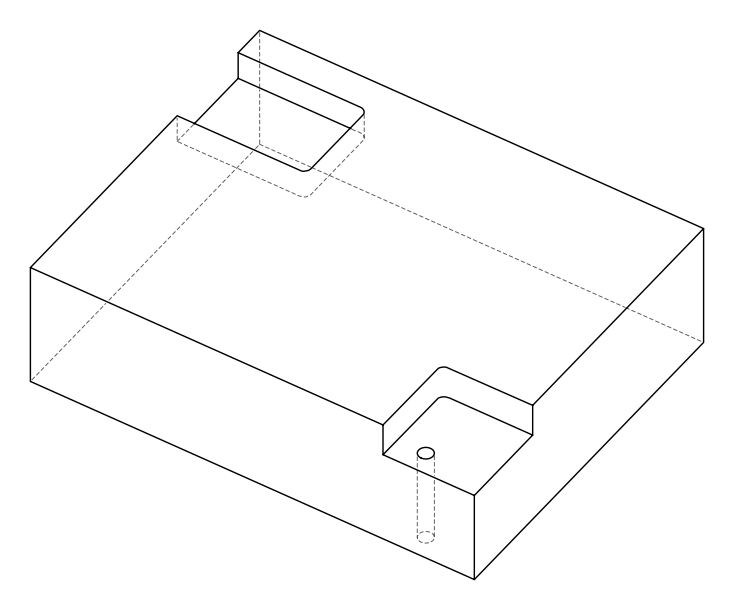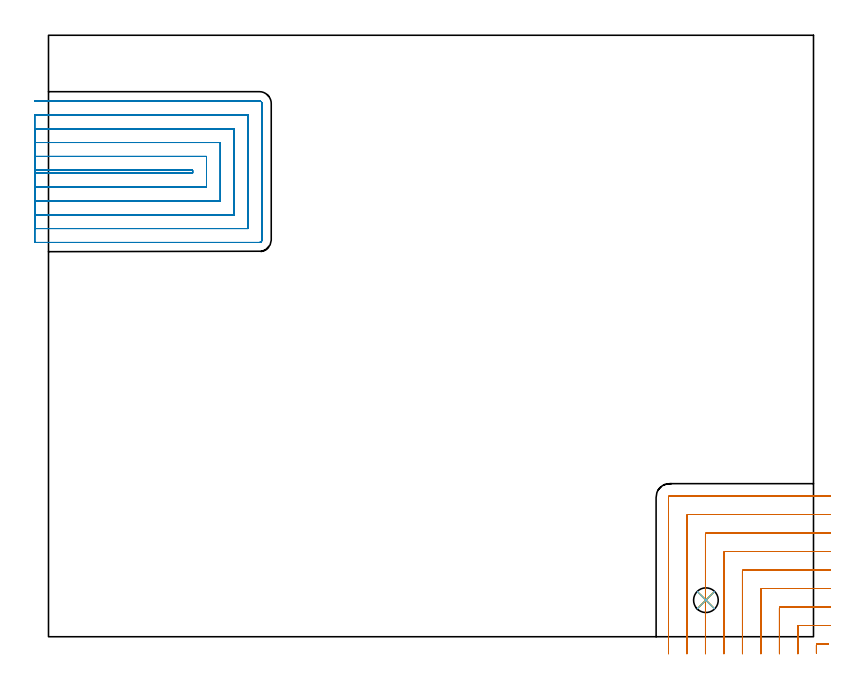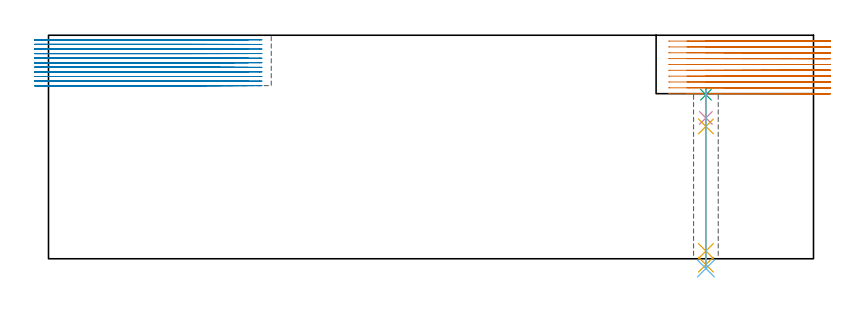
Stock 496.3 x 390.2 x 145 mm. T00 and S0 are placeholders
(PLAN: 6 operations, 5 tool changes, 73.7 min)
(1 MILL_CORNER_NOTCH_RECTANGULAR | CORNER_NOTCH_RECTANGULAR | NXT0201_012 | Follow Part, ap 4, ae 75% | 22.32 min | 383671 mm3)
(2 MILL_SLOT | SLOT_PARTIAL_RECTANGULAR | NXT0201_011 | Follow Part, ap 3, ae 75% | 50.29 min | 489667 mm3)
(3 SPOT_DRILL | STEP1HOLE | NXT0321_9005460120000 | 0.04 min | 45 mm3)
(4 DRILL_BLIND_HOLE_INTO_CENTER | STEP1HOLE | NXT0301_076 | 0.08 min | 1245 mm3)
(5 GUN_DRILL_THROUGH_HOLE | STEP1HOLE | UGT0307_007 | 0.54 min | 7232 mm3)
(6 DRILL_TO_ENLARGE_THROUGH_HOLE | STEP1HOLE | UGT0301_006 | 0.47 min | 12983 mm3)
(TOOL NXT0201_012 | ENDMILL 16mm [2P460-1600-NA 1630] | D16 FL38 Z6)
(TOOL NXT0201_011 | ENDMILL 12mm [2P460-1200-NA 1630] | D12 FL38 Z6)
(TOOL NXT0321_9005460120000 | NC Spot Drill, 142deg, 12mm, Carbide, Uncoated | D12 PA142 FL30 Z2)
(TOOL NXT0301_076 | Carbide Drill 10.5mm [860.1-1050-032A1-MM 2214] | D10.5 PA140 FL55 Z2)
(TOOL UGT0307_007 | Gun Drill 10 mm | D10 PA130 FL24 Z1)
(TOOL UGT0301_006 | Twist Drill 16 mm | D16 PA118 FL120 Z2)
(OP 1 MILL_CORNER_NOTCH_RECTANGULAR)
G17 G21 G94 G90
T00 M6
G54
G17 G0 G90 X505.774 Y-4.7 S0 M3
G43 Z155. H1
Z141.21
G94 G1 X502.774 F250.
X498.993 F500.
G3 X498.2 Y-5.493 R0.8
G1 Y-7.771
Y-10.771 F250.
G0 Z155.
X507.3 Y7.3
Z141.21
G1 X504.3
X486.993 F500.
G3 X486.2 Y6.507 R0.8
G1 Y-8.
Y-11. F250.
G0 Z155.
X507.3 Y19.3
Z141.21
G1 X504.3
X474.994 F500.
G3 X474.2 Y18.506 R0.8
G1 Y-8.
Y-11. F250.
G0 Z155.
X507.3 Y31.3
Z141.21
G1 X504.3
X462.994 F500.
G3 X462.2 Y30.506 R0.8
G1 Y-8.
Y-11. F250.
G0 Z155.
X507.3 Y43.3
Z141.21
G1 X504.3
X450.995 F500.
G3 X450.2 Y42.505 R0.8
G1 Y-8.
Y-11. F250.
G0 Z155.
X507.3 Y55.3
Z141.21
G1 X504.3
X438.995 F500.
G3 X438.2 Y54.505 R0.8
G1 Y-8.
Y-11. F250.
G0 Z155.
X507.3 Y67.3
Z141.21
G1 X504.3
X426.995 F500.
G3 X426.2 Y66.505 R0.8
G1 Y-8.
Y-11. F250.
G0 Z155.
X507.3 Y79.3
Z141.21
G1 X504.3
X414.995 F500.
G3 X414.2 Y78.505 R0.8
G1 Y-8.
Y-11. F250.
G0 Z155.
X507.3 Y91.3
Z141.21
G1 X504.3
X403. F500.
G3 X402.2 Y90.5 R0.8
G1 Y-8.
Y-11. F250.
G0 Z155.
X505.774 Y-4.7
Z137.42
G1 X502.774
X498.993 F500.
G3 X498.2 Y-5.493 R0.8
G1 Y-7.771
Y-10.771 F250.
G0 Z155.
X507.3 Y7.3
Z137.42
G1 X504.3
X486.993 F500.
G3 X486.2 Y6.507 R0.8
G1 Y-8.
Y-11. F250.
G0 Z155.
X507.3 Y19.3
Z137.42
G1 X504.3
X474.994 F500.
G3 X474.2 Y18.506 R0.8
G1 Y-8.
Y-11. F250.
G0 Z155.
X507.3 Y31.3
Z137.42
G1 X504.3
X462.994 F500.
G3 X462.2 Y30.506 R0.8
G1 Y-8.
Y-11. F250.
G0 Z155.
X507.3 Y43.3
Z137.42
G1 X504.3
X450.995 F500.
G3 X450.2 Y42.505 R0.8
G1 Y-8.
Y-11. F250.
G0 Z155.
X507.3 Y55.3
Z137.42
G1 X504.3
X438.995 F500.
G3 X438.2 Y54.505 R0.8
G1 Y-8.
Y-11. F250.
G0 Z155.
X507.3 Y67.3
Z137.42
G1 X504.3
X426.995 F500.
G3 X426.2 Y66.505 R0.8
G1 Y-8.
Y-11. F250.
G0 Z155.
X507.3 Y79.3
Z137.42
G1 X504.3
X414.995 F500.
G3 X414.2 Y78.505 R0.8
G1 Y-8.
Y-11. F250.
G0 Z155.
X507.3 Y91.3
Z137.42
G1 X504.3
X403. F500.
G3 X402.2 Y90.5 R0.8
G1 Y-8.
Y-11. F250.
G0 Z155.
X505.774 Y-4.7
Z133.63
G1 X502.774
X498.993 F500.
G3 X498.2 Y-5.493 R0.8
G1 Y-7.771
Y-10.771 F250.
G0 Z155.
X507.3 Y7.3
Z133.63
G1 X504.3
X486.993 F500.
G3 X486.2 Y6.507 R0.8
G1 Y-8.
Y-11. F250.
G0 Z155.
X507.3 Y19.3
Z133.63
G1 X504.3
X474.994 F500.
G3 X474.2 Y18.506 R0.8
G1 Y-8.
Y-11. F250.
G0 Z155.
X507.3 Y31.3
Z133.63
G1 X504.3
X462.994 F500.
G3 X462.2 Y30.506 R0.8
G1 Y-8.
Y-11. F250.
G0 Z155.
X507.3 Y43.3
Z133.63
G1 X504.3
X450.995 F500.
G3 X450.2 Y42.505 R0.8
G1 Y-8.
Y-11. F250.
G0 Z155.
X507.3 Y55.3
Z133.63
G1 X504.3
X438.995 F500.
G3 X438.2 Y54.505 R0.8
G1 Y-8.
Y-11. F250.
G0 Z155.
X507.3 Y67.3
Z133.63
G1 X504.3
X426.995 F500.
G3 X426.2 Y66.505 R0.8
G1 Y-8.
Y-11. F250.
G0 Z155.
X507.3 Y79.3
Z133.63
G1 X504.3
X414.995 F500.
G3 X414.2 Y78.505 R0.8
G1 Y-8.
Y-11. F250.
G0 Z155.
X507.3 Y91.3
Z133.63
G1 X504.3
X403. F500.
G3 X402.2 Y90.5 R0.8
G1 Y-8.
Y-11. F250.
G0 Z155.
X505.774 Y-4.7
Z129.84
G1 X502.774
X498.993 F500.
G3 X498.2 Y-5.493 R0.8
G1 Y-7.771
Y-10.771 F250.
G0 Z155.
X507.3 Y7.3
Z129.84
G1 X504.3
X486.993 F500.
G3 X486.2 Y6.507 R0.8
G1 Y-8.
Y-11. F250.
G0 Z155.
X507.3 Y19.3
Z129.84
G1 X504.3
X474.994 F500.
G3 X474.2 Y18.506 R0.8
G1 Y-8.
Y-11. F250.
G0 Z155.
X507.3 Y31.3
Z129.84
G1 X504.3
X462.994 F500.
G3 X462.2 Y30.506 R0.8
G1 Y-8.
Y-11. F250.
G0 Z155.
X507.3 Y43.3
Z129.84
G1 X504.3
X450.995 F500.
G3 X450.2 Y42.505 R0.8
G1 Y-8.
Y-11. F250.
G0 Z155.
X507.3 Y55.3
Z129.84
G1 X504.3
X438.995 F500.
G3 X438.2 Y54.505 R0.8
G1 Y-8.
Y-11. F250.
G0 Z155.
X507.3 Y67.3
Z129.84
G1 X504.3
X426.995 F500.
G3 X426.2 Y66.505 R0.8
G1 Y-8.
Y-11. F250.
G0 Z155.
X507.3 Y79.3
Z129.84
G1 X504.3
X414.995 F500.
G3 X414.2 Y78.505 R0.8
G1 Y-8.
Y-11. F250.
G0 Z155.
X507.3 Y91.3
Z129.84
G1 X504.3
X403. F500.
G3 X402.2 Y90.5 R0.8
G1 Y-8.
Y-11. F250.
G0 Z155.
X505.774 Y-4.7
Z126.05
G1 X502.774
X498.993 F500.
G3 X498.2 Y-5.493 R0.8
G1 Y-7.771
Y-10.771 F250.
G0 Z155.
X507.3 Y7.3
Z126.05
G1 X504.3
X486.993 F500.
G3 X486.2 Y6.507 R0.8
G1 Y-8.
Y-11. F250.
G0 Z155.
X507.3 Y19.3
Z126.05
G1 X504.3
X474.994 F500.
G3 X474.2 Y18.506 R0.8
G1 Y-8.
Y-11. F250.
G0 Z155.
X507.3 Y31.3
Z126.05
G1 X504.3
X462.994 F500.
G3 X462.2 Y30.506 R0.8
G1 Y-8.
Y-11. F250.
G0 Z155.
X507.3 Y43.3
Z126.05
G1 X504.3
X450.995 F500.
G3 X450.2 Y42.505 R0.8
G1 Y-8.
Y-11. F250.
G0 Z155.
X507.3 Y55.3
Z126.05
G1 X504.3
X438.995 F500.
G3 X438.2 Y54.505 R0.8
G1 Y-8.
Y-11. F250.
G0 Z155.
X507.3 Y67.3
Z126.05
G1 X504.3
X426.995 F500.
G3 X426.2 Y66.505 R0.8
G1 Y-8.
Y-11. F250.
G0 Z155.
X507.3 Y79.3
Z126.05
G1 X504.3
X414.995 F500.
G3 X414.2 Y78.505 R0.8
G1 Y-8.
Y-11. F250.
G0 Z155.
X507.3 Y91.3
Z126.05
G1 X504.3
X403. F500.
G3 X402.2 Y90.5 R0.8
G1 Y-8.
Y-11. F250.
G0 Z155.
X505.774 Y-4.7
Z122.26
G1 X502.774
X498.993 F500.
G3 X498.2 Y-5.493 R0.8
G1 Y-7.771
Y-10.771 F250.
G0 Z155.
X507.3 Y7.3
Z122.26
G1 X504.3
X486.993 F500.
G3 X486.2 Y6.507 R0.8
G1 Y-8.
Y-11. F250.
G0 Z155.
X507.3 Y19.3
Z122.26
G1 X504.3
X474.994 F500.
G3 X474.2 Y18.506 R0.8
G1 Y-8.
Y-11. F250.
G0 Z155.
X507.3 Y31.3
Z122.26
G1 X504.3
X462.994 F500.
G3 X462.2 Y30.506 R0.8
G1 Y-8.
Y-11. F250.
G0 Z155.
X507.3 Y43.3
Z122.26
G1 X504.3
X450.995 F500.
G3 X450.2 Y42.505 R0.8
G1 Y-8.
Y-11. F250.
G0 Z155.
X507.3 Y55.3
Z122.26
G1 X504.3
X438.995 F500.
G3 X438.2 Y54.505 R0.8
G1 Y-8.
Y-11. F250.
G0 Z155.
X507.3 Y67.3
Z122.26
G1 X504.3
X426.995 F500.
G3 X426.2 Y66.505 R0.8
G1 Y-8.
Y-11. F250.
G0 Z155.
X507.3 Y79.3
Z122.26
G1 X504.3
X414.995 F500.
G3 X414.2 Y78.505 R0.8
G1 Y-8.
Y-11. F250.
G0 Z155.
X507.3 Y91.3
Z122.26
G1 X504.3
X403. F500.
G3 X402.2 Y90.5 R0.8
G1 Y-8.
Y-11. F250.
G0 Z155.
X505.774 Y-4.7
Z118.47
G1 X502.774
X498.993 F500.
G3 X498.2 Y-5.493 R0.8
G1 Y-7.771
Y-10.771 F250.
G0 Z155.
X507.3 Y7.3
Z118.47
G1 X504.3
X486.993 F500.
G3 X486.2 Y6.507 R0.8
G1 Y-8.
Y-11. F250.
G0 Z155.
X507.3 Y19.3
Z118.47
G1 X504.3
X474.994 F500.
G3 X474.2 Y18.506 R0.8
G1 Y-8.
Y-11. F250.
G0 Z155.
X507.3 Y31.3
Z118.47
G1 X504.3
X462.994 F500.
G3 X462.2 Y30.506 R0.8
G1 Y-8.
Y-11. F250.
G0 Z155.
X507.3 Y43.3
Z118.47
G1 X504.3
X450.995 F500.
G3 X450.2 Y42.505 R0.8
G1 Y-8.
Y-11. F250.
G0 Z155.
X507.3 Y55.3
Z118.47
G1 X504.3
X438.995 F500.
G3 X438.2 Y54.505 R0.8
G1 Y-8.
Y-11. F250.
G0 Z155.
X507.3 Y67.3
Z118.47
G1 X504.3
X426.995 F500.
G3 X426.2 Y66.505 R0.8
G1 Y-8.
Y-11. F250.
G0 Z155.
X507.3 Y79.3
Z118.47
G1 X504.3
X414.995 F500.
G3 X414.2 Y78.505 R0.8
G1 Y-8.
Y-11. F250.
G0 Z155.
X507.3 Y91.3
Z118.47
G1 X504.3
X403. F500.
G3 X402.2 Y90.5 R0.8
G1 Y-8.
Y-11. F250.
G0 Z155.
X505.774 Y-4.7
Z114.68
G1 X502.774
X498.993 F500.
G3 X498.2 Y-5.493 R0.8
G1 Y-7.771
Y-10.771 F250.
G0 Z155.
X507.3 Y7.3
Z114.68
G1 X504.3
X486.993 F500.
G3 X486.2 Y6.507 R0.8
G1 Y-8.
Y-11. F250.
G0 Z155.
X507.3 Y19.3
Z114.68
G1 X504.3
X474.994 F500.
G3 X474.2 Y18.506 R0.8
G1 Y-8.
Y-11. F250.
G0 Z155.
X507.3 Y31.3
Z114.68
G1 X504.3
X462.994 F500.
G3 X462.2 Y30.506 R0.8
G1 Y-8.
Y-11. F250.
G0 Z155.
X507.3 Y43.3
Z114.68
G1 X504.3
X450.995 F500.
G3 X450.2 Y42.505 R0.8
G1 Y-8.
Y-11. F250.
G0 Z155.
X507.3 Y55.3
Z114.68
G1 X504.3
X438.995 F500.
G3 X438.2 Y54.505 R0.8
G1 Y-8.
Y-11. F250.
G0 Z155.
X507.3 Y67.3
Z114.68
G1 X504.3
X426.995 F500.
G3 X426.2 Y66.505 R0.8
G1 Y-8.
Y-11. F250.
G0 Z155.
X507.3 Y79.3
Z114.68
G1 X504.3
X414.995 F500.
G3 X414.2 Y78.505 R0.8
G1 Y-8.
Y-11. F250.
G0 Z155.
X507.3 Y91.3
Z114.68
G1 X504.3
X403. F500.
G3 X402.2 Y90.5 R0.8
G1 Y-8.
Y-11. F250.
G0 Z155.
X505.774 Y-4.7
Z110.89
G1 X502.774
X498.993 F500.
G3 X498.2 Y-5.493 R0.8
G1 Y-7.771
Y-10.771 F250.
G0 Z155.
X507.3 Y7.3
Z110.89
G1 X504.3
X486.993 F500.
G3 X486.2 Y6.507 R0.8
G1 Y-8.
Y-11. F250.
G0 Z155.
X507.3 Y19.3
Z110.89
G1 X504.3
X474.994 F500.
G3 X474.2 Y18.506 R0.8
G1 Y-8.
Y-11. F250.
G0 Z155.
X507.3 Y31.3
Z110.89
G1 X504.3
X462.994 F500.
G3 X462.2 Y30.506 R0.8
G1 Y-8.
Y-11. F250.
G0 Z155.
X507.3 Y43.3
Z110.89
G1 X504.3
X450.995 F500.
G3 X450.2 Y42.505 R0.8
G1 Y-8.
Y-11. F250.
G0 Z155.
X507.3 Y55.3
Z110.89
G1 X504.3
X438.995 F500.
G3 X438.2 Y54.505 R0.8
G1 Y-8.
Y-11. F250.
G0 Z155.
X507.3 Y67.3
Z110.89
G1 X504.3
X426.995 F500.
G3 X426.2 Y66.505 R0.8
G1 Y-8.
Y-11. F250.
G0 Z155.
X507.3 Y79.3
Z110.89
G1 X504.3
X414.995 F500.
G3 X414.2 Y78.505 R0.8
G1 Y-8.
Y-11. F250.
G0 Z155.
X507.3 Y91.3
Z110.89
G1 X504.3
X403. F500.
G3 X402.2 Y90.5 R0.8
G1 Y-8.
Y-11. F250.
G0 Z155.
X505.774 Y-4.7
Z107.1
G1 X502.774
X498.993 F500.
G3 X498.2 Y-5.493 R0.8
G1 Y-7.771
Y-10.771 F250.
G0 Z155.
X507.3 Y7.3
Z107.1
G1 X504.3
X486.993 F500.
G3 X486.2 Y6.507 R0.8
G1 Y-8.
Y-11. F250.
G0 Z155.
X507.3 Y19.3
Z107.1
G1 X504.3
X474.994 F500.
G3 X474.2 Y18.506 R0.8
G1 Y-8.
Y-11. F250.
G0 Z155.
X507.3 Y31.3
Z107.1
G1 X504.3
X462.994 F500.
G3 X462.2 Y30.506 R0.8
G1 Y-8.
Y-11. F250.
G0 Z155.
X507.3 Y43.3
Z107.1
G1 X504.3
X450.995 F500.
G3 X450.2 Y42.505 R0.8
G1 Y-8.
Y-11. F250.
G0 Z155.
X507.3 Y55.3
Z107.1
G1 X504.3
X438.995 F500.
G3 X438.2 Y54.505 R0.8
G1 Y-8.
Y-11. F250.
G0 Z155.
X507.3 Y67.3
Z107.1
G1 X504.3
X426.995 F500.
G3 X426.2 Y66.505 R0.8
G1 Y-8.
Y-11. F250.
G0 Z155.
X507.3 Y79.3
Z107.1
G1 X504.3
X414.995 F500.
G3 X414.2 Y78.505 R0.8
G1 Y-8.
Y-11. F250.
G0 Z155.
X507.3 Y91.3
Z107.1
G1 X504.3
X403. F500.
G3 X402.2 Y90.5 R0.8
G1 Y-8.
Y-11. F250.
G0 Z155.
M5
M2
(OP 2 MILL_SLOT)
G17 G21 G94 G90
T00 M6
G54
G17 G0 G90 X-9. Y300.8 S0 M3
G43 Z155. H1
Z142.027
G94 G1 X-6. F250.
X93.5 F500.
Y302.6
X-6.
X-9. F250.
Y291.8
X-6.
X102.5 F500.
Y311.6
X-6.
X-9. F250.
Y282.8
X-6.
X111.5 F500.
Y320.6
X-6.
X-9. F250.
Y273.8
X-6.
X120.5 F500.
Y329.6
X-6.
X-9. F250.
Y264.8
X-6.
X129.5 F500.
Y338.6
X-6.
X-9. F250.
Y255.8
X-6.
X136.8 F500.
G3 X138.5 Y257.5 R1.7
G1 Y345.9
G3 X136.8 Y347.6 R1.7
G1 X-6.
X-9. F250.
G0 Y300.8 Z139.054
G1 X-6.
X93.5 F500.
Y302.6
X-6.
X-9. F250.
Y291.8
X-6.
X102.5 F500.
Y311.6
X-6.
X-9. F250.
Y282.8
X-6.
X111.5 F500.
Y320.6
X-6.
X-9. F250.
Y273.8
X-6.
X120.5 F500.
Y329.6
X-6.
X-9. F250.
Y264.8
X-6.
X129.5 F500.
Y338.6
X-6.
X-9. F250.
Y255.8
X-6.
X136.8 F500.
G3 X138.5 Y257.5 R1.7
G1 Y345.9
G3 X136.8 Y347.6 R1.7
G1 X-6.
X-9. F250.
G0 Y300.8 Z136.082
G1 X-6.
X93.5 F500.
Y302.6
X-6.
X-9. F250.
Y291.8
X-6.
X102.5 F500.
Y311.6
X-6.
X-9. F250.
Y282.8
X-6.
X111.5 F500.
Y320.6
X-6.
X-9. F250.
Y273.8
X-6.
X120.5 F500.
Y329.6
X-6.
X-9. F250.
Y264.8
X-6.
X129.5 F500.
Y338.6
X-6.
X-9. F250.
Y255.8
X-6.
X136.8 F500.
G3 X138.5 Y257.5 R1.7
G1 Y345.9
G3 X136.8 Y347.6 R1.7
G1 X-6.
X-9. F250.
G0 Y300.8 Z133.109
G1 X-6.
X93.5 F500.
Y302.6
X-6.
X-9. F250.
Y291.8
X-6.
X102.5 F500.
Y311.6
X-6.
X-9. F250.
Y282.8
X-6.
X111.5 F500.
Y320.6
X-6.
X-9. F250.
Y273.8
X-6.
X120.5 F500.
Y329.6
X-6.
X-9. F250.
Y264.8
X-6.
X129.5 F500.
Y338.6
X-6.
X-9. F250.
Y255.8
X-6.
X136.8 F500.
G3 X138.5 Y257.5 R1.7
G1 Y345.9
G3 X136.8 Y347.6 R1.7
G1 X-6.
X-9. F250.
G0 Y300.8 Z130.136
G1 X-6.
X93.5 F500.
Y302.6
X-6.
X-9. F250.
Y291.8
X-6.
X102.5 F500.
Y311.6
X-6.
X-9. F250.
Y282.8
X-6.
X111.5 F500.
Y320.6
X-6.
X-9. F250.
Y273.8
X-6.
X120.5 F500.
Y329.6
X-6.
X-9. F250.
Y264.8
X-6.
X129.5 F500.
Y338.6
X-6.
X-9. F250.
Y255.8
X-6.
X136.8 F500.
G3 X138.5 Y257.5 R1.7
G1 Y345.9
G3 X136.8 Y347.6 R1.7
G1 X-6.
X-9. F250.
G0 Y300.8 Z127.164
G1 X-6.
X93.5 F500.
Y302.6
X-6.
X-9. F250.
Y291.8
X-6.
X102.5 F500.
Y311.6
X-6.
X-9. F250.
Y282.8
X-6.
X111.5 F500.
Y320.6
X-6.
X-9. F250.
Y273.8
X-6.
X120.5 F500.
Y329.6
X-6.
X-9. F250.
Y264.8
X-6.
X129.5 F500.
Y338.6
X-6.
X-9. F250.
Y255.8
X-6.
X136.8 F500.
G3 X138.5 Y257.5 R1.7
G1 Y345.9
G3 X136.8 Y347.6 R1.7
G1 X-6.
X-9. F250.
G0 Y300.8 Z124.191
G1 X-6.
X93.5 F500.
Y302.6
X-6.
X-9. F250.
Y291.8
X-6.
X102.5 F500.
Y311.6
X-6.
X-9. F250.
Y282.8
X-6.
X111.5 F500.
Y320.6
X-6.
X-9. F250.
Y273.8
X-6.
X120.5 F500.
Y329.6
X-6.
X-9. F250.
Y264.8
X-6.
X129.5 F500.
Y338.6
X-6.
X-9. F250.
Y255.8
X-6.
X136.8 F500.
G3 X138.5 Y257.5 R1.7
G1 Y345.9
G3 X136.8 Y347.6 R1.7
G1 X-6.
X-9. F250.
G0 Y300.8 Z121.218
G1 X-6.
X93.5 F500.
Y302.6
X-6.
X-9. F250.
Y291.8
X-6.
X102.5 F500.
Y311.6
X-6.
X-9. F250.
Y282.8
X-6.
X111.5 F500.
Y320.6
X-6.
X-9. F250.
Y273.8
X-6.
X120.5 F500.
Y329.6
X-6.
X-9. F250.
Y264.8
X-6.
X129.5 F500.
Y338.6
X-6.
X-9. F250.
Y255.8
X-6.
X136.8 F500.
G3 X138.5 Y257.5 R1.7
G1 Y345.9
G3 X136.8 Y347.6 R1.7
G1 X-6.
X-9. F250.
G0 Y300.8 Z118.245
G1 X-6.
X93.5 F500.
Y302.6
X-6.
X-9. F250.
Y291.8
X-6.
X102.5 F500.
Y311.6
X-6.
X-9. F250.
Y282.8
X-6.
X111.5 F500.
Y320.6
X-6.
X-9. F250.
Y273.8
X-6.
X120.5 F500.
Y329.6
X-6.
X-9. F250.
Y264.8
X-6.
X129.5 F500.
Y338.6
X-6.
X-9. F250.
Y255.8
X-6.
X136.8 F500.
G3 X138.5 Y257.5 R1.7
G1 Y345.9
G3 X136.8 Y347.6 R1.7
G1 X-6.
X-9. F250.
G0 Y300.8 Z115.273
G1 X-6.
X93.5 F500.
Y302.6
X-6.
X-9. F250.
Y291.8
X-6.
X102.5 F500.
Y311.6
X-6.
X-9. F250.
Y282.8
X-6.
X111.5 F500.
Y320.6
X-6.
X-9. F250.
Y273.8
X-6.
X120.5 F500.
Y329.6
X-6.
X-9. F250.
Y264.8
X-6.
X129.5 F500.
Y338.6
X-6.
X-9. F250.
Y255.8
X-6.
X136.8 F500.
G3 X138.5 Y257.5 R1.7
G1 Y345.9
G3 X136.8 Y347.6 R1.7
G1 X-6.
X-9. F250.
G0 Y300.8 Z112.3
G1 X-6.
X93.5 F500.
Y302.6
X-6.
X-9. F250.
Y291.8
X-6.
X102.5 F500.
Y311.6
X-6.
X-9. F250.
Y282.8
X-6.
X111.5 F500.
Y320.6
X-6.
X-9. F250.
Y273.8
X-6.
X120.5 F500.
Y329.6
X-6.
X-9. F250.
Y264.8
X-6.
X129.5 F500.
Y338.6
X-6.
X-9. F250.
Y255.8
X-6.
X136.8 F500.
G3 X138.5 Y257.5 R1.7
G1 Y345.9
G3 X136.8 Y347.6 R1.7
G1 X-6.
X-9. F250.
G0 Z155.
M5
M2
(OP 3 SPOT_DRILL)
G17 G21 G94 G90
T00 M6
G54
G17 G0 G90 X426.5 Y23.7 S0 M3
G43 Z155. H0
G94 G81 G98 Z106.411 F250. R110.1
G80
M5
M2
(OP 4 DRILL_BLIND_HOLE_INTO_CENTER)
G17 G21 G94 G90
T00 M6
G54
G17 G0 G90 X426.5 Y23.7 S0 M3
G43 Z155. H1
G94 G81 G98 Z91.35 F250. R109.1
G80
M5
M2
(OP 5 GUN_DRILL_THROUGH_HOLE)
G17 G21 G94 G90
T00 M6
G54
G17 G0 G90 X426.5 Y23.7 M8
G43 Z155. H0
Z103.37
S716 M3
G94 G1 Z85.838 F125. M26
G4 X.084
Z5. F250.
G4 X.084
Z-3.832 F125.
G4 X.084
M5
M9
G0 Z103.37
Z155.
M2
(OP 6 DRILL_TO_ENLARGE_THROUGH_HOLE)
G17 G21 G94 G90
T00 M6
G54
G17 G0 G90 X426.5 Y23.7 S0 M3
G43 Z155. H0
G94 G73 G98 Z-6.307 F250. Q14.176 R109.1
G80
M5
M2
